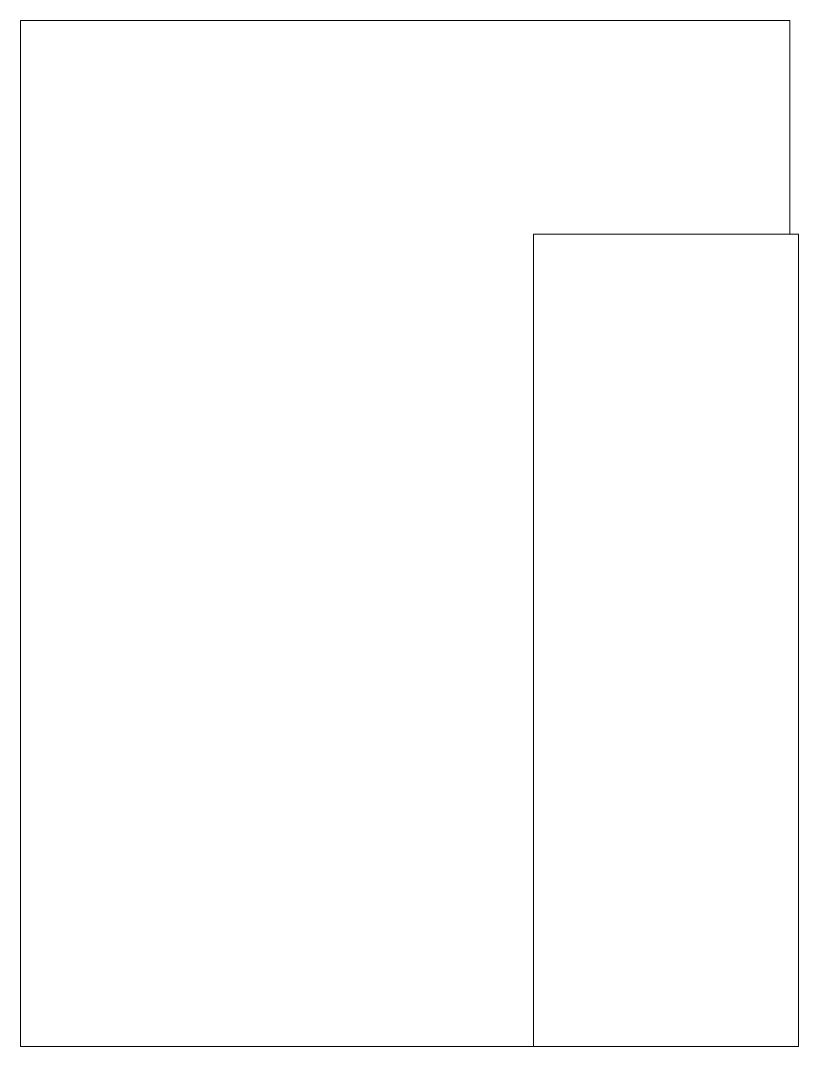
# Model space of a CAD drawing. Header units: millimetres. Extents: x -23978 to 678800, y -72710 to 21371.
# Drawn here: x 665056 to 674156, y -42289 to -30289 of the extents above; entities that cross this region are included whole.
import ezdxf

# ---------------------------------------------------------------- set-up
doc = ezdxf.new("R2010")
doc.units = ezdxf.units.MM
doc.header["$MEASUREMENT"] = 0
doc.layers.add('common', color=4, linetype='Continuous', lineweight=5)

msp = doc.modelspace()

# ---------------------------------------------------------------- linework, layer by layer
at = {"layer": 'common', "ltscale": 5}
for p, q in [((674055.6, -30289.3), (665055.6, -30289.3)), ((665055.6, -30289.3), (665055.6, -42289.3)), ((674055.6, -32789.3), (674055.6, -30289.3)), ((671055.6, -32789.3), (671055.6, -42289.3)), ((674155.6, -32789.3), (671055.6, -32789.3)), ((674155.6, -42289.3), (674155.6, -32789.3)), ((665055.6, -42289.3), (674155.6, -42289.3))]:
    msp.add_line(p, q, dxfattribs=at)

doc.saveas('drawing.dxf')
